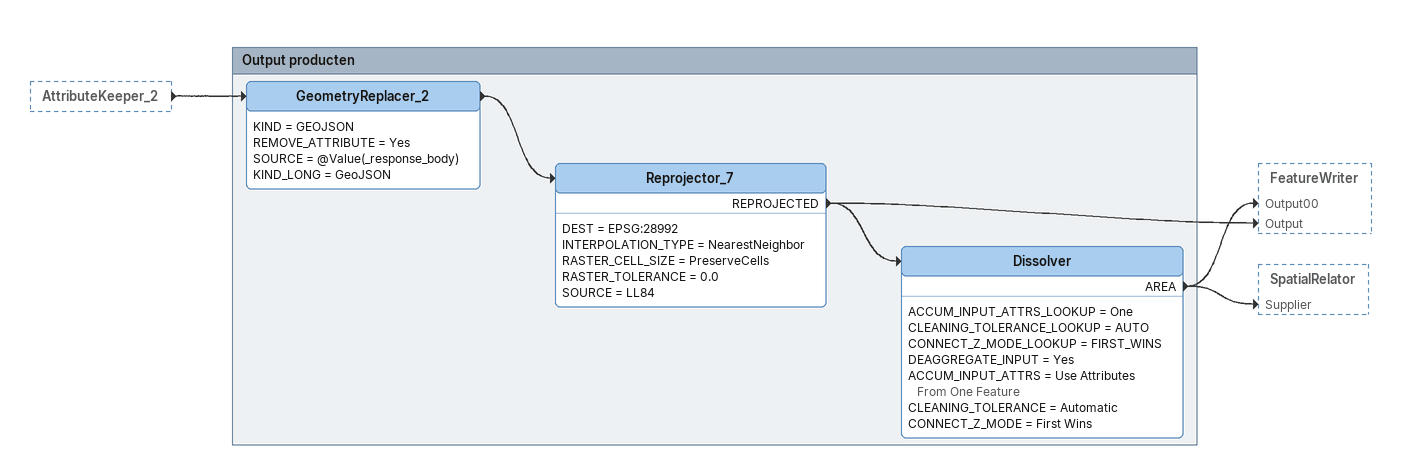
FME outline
AttributeKeeper_2 [outside]
    -> GeometryReplacer_2

Bookmark: Output producten
GeometryReplacer_2
    KIND = GEOJSON
    REMOVE_ATTRIBUTE = Yes
    SOURCE = @Value(_response_body)
    KIND_LONG = GeoJSON
    -> Reprojector_7
Reprojector_7
    DEST = EPSG:28992
    INTERPOLATION_TYPE = NearestNeighbor
    RASTER_CELL_SIZE = PreserveCells
    RASTER_TOLERANCE = 0.0
    SOURCE = LL84
    REPROJECTED -> Dissolver
    REPROJECTED -> FeatureWriter [Output]
Dissolver
    ACCUM_INPUT_ATTRS_LOOKUP = One
    CLEANING_TOLERANCE_LOOKUP = AUTO
    CONNECT_Z_MODE_LOOKUP = FIRST_WINS
    DEAGGREGATE_INPUT = Yes
    ACCUM_INPUT_ATTRS = Use Attributes From One Feature
    CLEANING_TOLERANCE = Automatic
    CONNECT_Z_MODE = First Wins
    AREA -> SpatialRelator [Supplier]
    AREA -> FeatureWriter [Output00]
